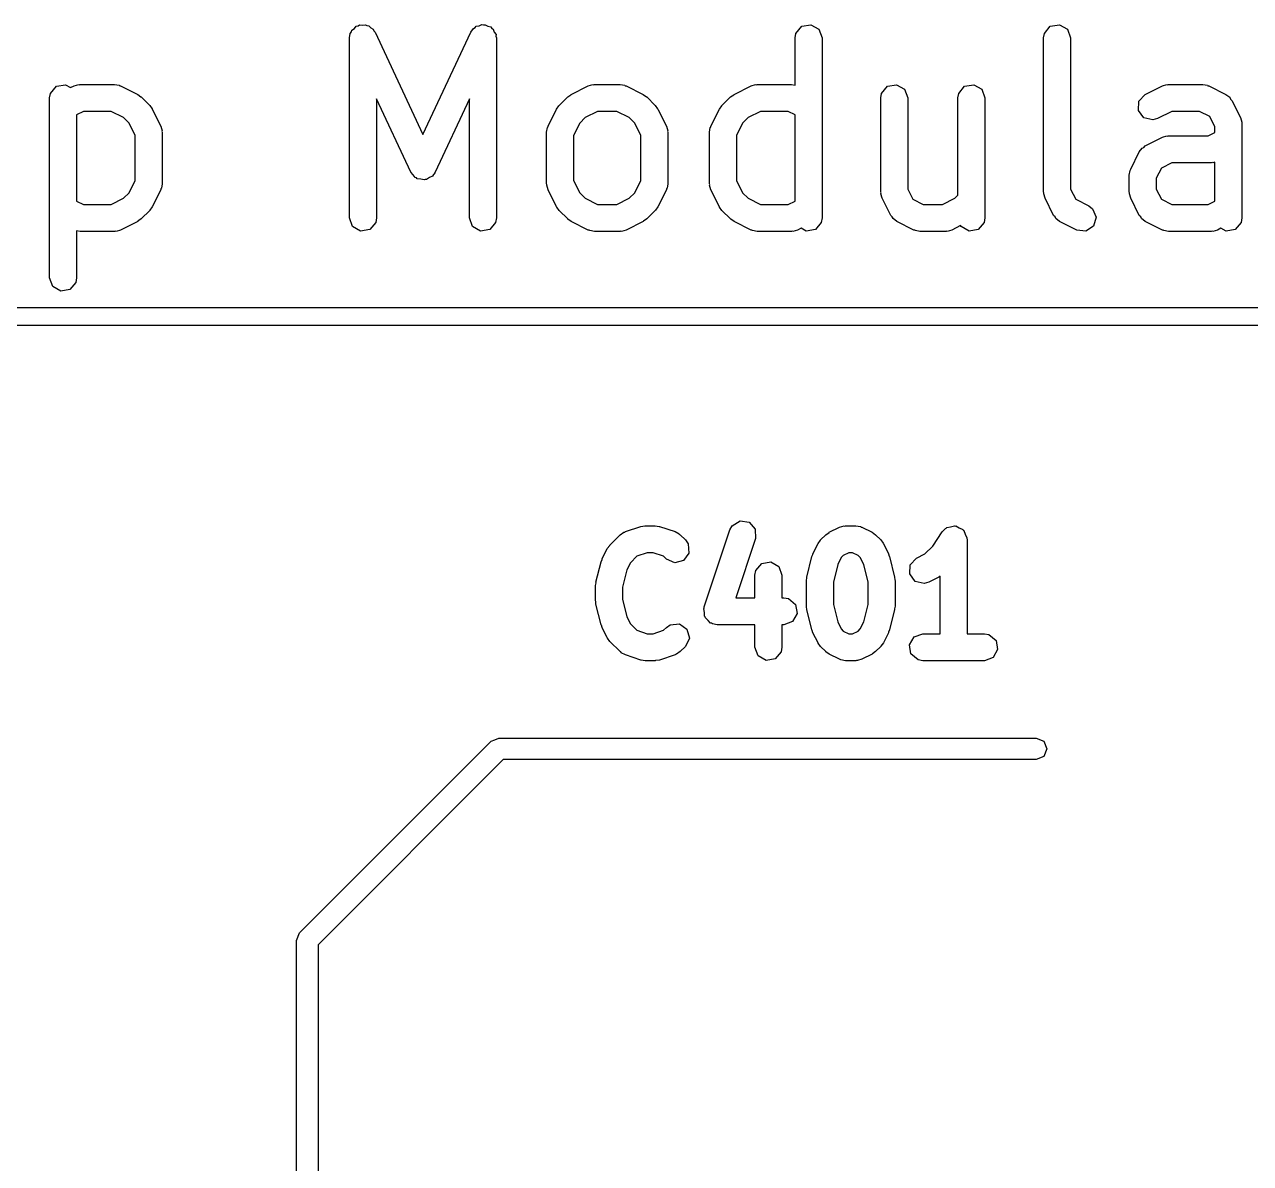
# Model space of a CAD drawing. Extents: x 59.1 to 150.6, y -119.5 to -80.2.
# Drawn here: x 68.1 to 74.91, y -86.71 to -80.38 of the extents above; entities that cross this region are included whole.
import ezdxf

# ---------------------------------------------------------------- set-up
doc = ezdxf.new("R2010")
doc.units = 0
doc.layers.add('BLACK', color=7, linetype='CONTINUOUS')

msp = doc.modelspace()

# ---------------------------------------------------------------- linework, layer by layer
at = {"layer": 'BLACK', "linetype": 'CONTINUOUS'}
for p, q in [((69.9317, -80.4), (69.9423, -80.3874)), ((69.9423, -80.3874), (69.9521, -80.3857)), ((69.9521, -80.3857), (69.9603, -80.3799)), ((69.9603, -80.3799), (69.9766, -80.3814)), ((69.9766, -80.3814), (69.9928, -80.3785)), ((69.9928, -80.3785), (70.0015, -80.3835)), ((70.0015, -80.3835), (70.0114, -80.3844)), ((70.0114, -80.3844), (70.023, -80.396)), ((70.6025, -80.3951), (70.6089, -80.3874)), ((70.6089, -80.3874), (70.6251, -80.3846)), ((70.6251, -80.3846), (70.6399, -80.3777)), ((70.6399, -80.3777), (70.6496, -80.3803)), ((70.6496, -80.3803), (70.6595, -80.3785)), ((70.6595, -80.3785), (70.6736, -80.3867)), ((70.6736, -80.3867), (70.6895, -80.391)), ((70.6895, -80.391), (70.6952, -80.3992)), ((72.3855, -80.4267), (72.4185, -80.3874)), ((72.4185, -80.3874), (72.469, -80.3785)), ((72.469, -80.3785), (72.5134, -80.4042)), ((73.7664, -80.4267), (73.7994, -80.3874)), ((73.7994, -80.3874), (73.8499, -80.3785)), ((73.8499, -80.3785), (73.8944, -80.4042)), ((69.9048, -80.4524), (69.9093, -80.4267)), ((69.9048, -81.4524), (69.9048, -80.4524)), ((69.9093, -80.4267), (69.9157, -80.4191)), ((69.9157, -80.4191), (69.9183, -80.4094)), ((69.9183, -80.4094), (69.9317, -80.4)), ((70.023, -80.396), (70.0372, -80.4042)), ((70.0372, -80.4042), (70.0406, -80.4136)), ((70.0406, -80.4136), (70.0477, -80.4207)), ((70.0477, -80.4207), (70.3131, -80.9893)), ((70.3131, -80.9893), (70.5785, -80.4207)), ((70.5785, -80.4207), (70.5934, -80.3993)), ((70.5934, -80.3993), (70.6025, -80.3951)), ((70.6952, -80.3992), (70.7039, -80.4042)), ((70.7039, -80.4042), (70.7095, -80.4196)), ((70.7095, -80.4196), (70.7189, -80.433)), ((70.7189, -80.433), (70.718, -80.443)), ((70.718, -80.443), (70.7214, -80.4524)), ((70.7214, -80.4524), (70.7214, -81.4524)), ((72.381, -80.4524), (72.3855, -80.4267)), ((72.381, -80.7143), (72.381, -80.4524)), ((72.5134, -80.4042), (72.531, -80.4524)), ((72.531, -80.4524), (72.531, -81.4524)), ((73.7619, -80.4524), (73.7664, -80.4267)), ((73.7619, -81.3095), (73.7619, -80.4524)), ((73.8944, -80.4042), (73.9119, -80.4524)), ((73.9119, -80.4524), (73.9119, -81.2918)), ((68.2426, -80.7601), (68.2756, -80.7208)), ((68.2756, -80.7208), (68.3261, -80.7119)), ((68.3261, -80.7119), (68.355, -80.7285)), ((68.355, -80.7285), (68.3748, -80.7186)), ((68.3748, -80.7186), (68.3998, -80.7112)), ((68.3998, -80.7112), (68.4041, -80.7122)), ((68.4041, -80.7122), (68.4083, -80.7107)), ((68.4083, -80.7107), (68.5988, -80.7107)), ((68.5988, -80.7107), (68.6245, -80.7152)), ((68.6245, -80.7152), (68.6279, -80.7181)), ((68.6279, -80.7181), (68.6324, -80.7186)), ((68.6324, -80.7186), (68.7276, -80.7663)), ((71.1367, -80.7663), (71.2319, -80.7186)), ((71.2319, -80.7186), (71.2569, -80.7112)), ((71.2569, -80.7112), (71.2613, -80.7122)), ((71.2613, -80.7122), (71.2655, -80.7107)), ((71.2655, -80.7107), (71.4083, -80.7107)), ((71.4083, -80.7107), (71.434, -80.7152)), ((71.434, -80.7152), (71.4374, -80.7181)), ((71.4374, -80.7181), (71.4419, -80.7186)), ((71.4419, -80.7186), (71.5371, -80.7663)), ((72.0415, -80.7663), (72.1367, -80.7186)), ((72.1367, -80.7186), (72.1617, -80.7112)), ((72.1617, -80.7112), (72.166, -80.7122)), ((72.166, -80.7122), (72.1702, -80.7107)), ((72.1702, -80.7107), (72.3607, -80.7107)), ((72.3607, -80.7107), (72.381, -80.7143)), ((72.8617, -80.7601), (72.8946, -80.7208)), ((72.8946, -80.7208), (72.9452, -80.7119)), ((72.9452, -80.7119), (72.9896, -80.7375)), ((73.2902, -80.7601), (73.3232, -80.7208)), ((73.3232, -80.7208), (73.3737, -80.7119)), ((73.3737, -80.7119), (73.4182, -80.7375)), ((74.3272, -80.7663), (74.4224, -80.7186)), ((74.4224, -80.7186), (74.4474, -80.7112)), ((74.4474, -80.7112), (74.4517, -80.7122)), ((74.4517, -80.7122), (74.456, -80.7107)), ((74.456, -80.7107), (74.6464, -80.7107)), ((74.6464, -80.7107), (74.6721, -80.7152)), ((74.6721, -80.7152), (74.6755, -80.7181)), ((74.6755, -80.7181), (74.68, -80.7186)), ((74.68, -80.7186), (74.7752, -80.7663)), ((68.2381, -80.7857), (68.2426, -80.7601)), ((68.2381, -81.7857), (68.2381, -80.7857)), ((68.7276, -80.7663), (68.7456, -80.7796)), ((68.7456, -80.7796), (68.7471, -80.7803)), ((68.7471, -80.7803), (68.7947, -80.8279)), ((70.2451, -81.1984), (70.0548, -80.7904)), ((70.0548, -80.7904), (70.0548, -81.4524)), ((70.5714, -80.7904), (70.3811, -81.1984)), ((70.5714, -81.4524), (70.5714, -80.7904)), ((71.0696, -80.8279), (71.1172, -80.7803)), ((71.1172, -80.7803), (71.1356, -80.7674)), ((71.1356, -80.7674), (71.1367, -80.7663)), ((71.5371, -80.7663), (71.5551, -80.7796)), ((71.5551, -80.7796), (71.5566, -80.7803)), ((71.5566, -80.7803), (71.6042, -80.8279)), ((71.9743, -80.8279), (72.022, -80.7803)), ((72.022, -80.7803), (72.0403, -80.7674)), ((72.0403, -80.7674), (72.0415, -80.7663)), ((72.8571, -80.7857), (72.8617, -80.7601)), ((72.8571, -81.3095), (72.8571, -80.7857)), ((72.9896, -80.7375), (73.0071, -80.7857)), ((73.0071, -80.7857), (73.0071, -81.2918)), ((73.2857, -80.7857), (73.2902, -80.7601)), ((73.2857, -81.3261), (73.2857, -80.7857)), ((73.4182, -80.7375), (73.4357, -80.7857)), ((73.4357, -80.7857), (73.4357, -81.4524)), ((74.2919, -80.8035), (74.3272, -80.7663)), ((74.7752, -80.7663), (74.7961, -80.7818)), ((74.7961, -80.7818), (74.8006, -80.7921)), ((74.8006, -80.7921), (74.8087, -80.7998)), ((74.8087, -80.7998), (74.8564, -80.895)), ((68.426, -80.8607), (68.3881, -80.8797)), ((68.5811, -80.8607), (68.426, -80.8607)), ((68.6496, -80.895), (68.5811, -80.8607)), ((68.7947, -80.8279), (68.8076, -80.8463)), ((68.8076, -80.8463), (68.8087, -80.8474)), ((68.8087, -80.8474), (68.8564, -80.9426)), ((71.0079, -80.9426), (71.0555, -80.8474)), ((71.0555, -80.8474), (71.0689, -80.8294)), ((71.0689, -80.8294), (71.0696, -80.8279)), ((71.2832, -80.8607), (71.2147, -80.895)), ((71.3906, -80.8607), (71.2832, -80.8607)), ((71.4591, -80.895), (71.3906, -80.8607)), ((71.6042, -80.8279), (71.6171, -80.8463)), ((71.6171, -80.8463), (71.6183, -80.8474)), ((71.6183, -80.8474), (71.6659, -80.9426)), ((71.9127, -80.9426), (71.9603, -80.8474)), ((71.9603, -80.8474), (71.9737, -80.8294)), ((71.9737, -80.8294), (71.9743, -80.8279)), ((72.1879, -80.8607), (72.1194, -80.895)), ((72.343, -80.8607), (72.1879, -80.8607)), ((72.381, -80.8797), (72.343, -80.8607)), ((74.2888, -80.8547), (74.2919, -80.8035)), ((74.3194, -80.8959), (74.2888, -80.8547)), ((74.4737, -80.8607), (74.3943, -80.9004)), ((74.6287, -80.8607), (74.4737, -80.8607)), ((74.6858, -80.8892), (74.6287, -80.8607)), ((68.3881, -80.8797), (68.3881, -81.3584)), ((68.68, -80.9254), (68.6496, -80.895)), ((68.7143, -80.9939), (68.68, -80.9254)), ((71.1843, -80.9254), (71.15, -80.9939)), ((71.2147, -80.895), (71.1843, -80.9254)), ((71.4896, -80.9254), (71.4591, -80.895)), ((71.5238, -80.9939), (71.4896, -80.9254)), ((72.089, -80.9254), (72.0548, -80.9939)), ((72.1194, -80.895), (72.089, -80.9254)), ((72.381, -81.3584), (72.381, -80.8797)), ((74.3693, -80.9078), (74.3194, -80.8959)), ((74.3943, -80.9004), (74.3693, -80.9078)), ((74.7143, -80.9463), (74.6858, -80.8892)), ((74.8564, -80.895), (74.8638, -80.92)), ((74.8638, -80.92), (74.8628, -80.9244)), ((74.8628, -80.9244), (74.8643, -80.9286)), ((74.8643, -80.9286), (74.8643, -81.4524)), ((68.7143, -81.2442), (68.7143, -80.9939)), ((68.8564, -80.9426), (68.8638, -80.9676)), ((68.8638, -80.9676), (68.8628, -80.972)), ((68.8628, -80.972), (68.8643, -80.9762)), ((68.8643, -80.9762), (68.8643, -81.2619)), ((71, -80.9762), (71.0045, -80.9505)), ((71, -81.2619), (71, -80.9762)), ((71.0045, -80.9505), (71.0074, -80.9471)), ((71.0074, -80.9471), (71.0079, -80.9426)), ((71.15, -80.9939), (71.15, -81.2442)), ((71.5238, -81.2442), (71.5238, -80.9939)), ((71.6659, -80.9426), (71.6733, -80.9676)), ((71.6733, -80.9676), (71.6723, -80.972)), ((71.6723, -80.972), (71.6738, -80.9762)), ((71.6738, -80.9762), (71.6738, -81.2619)), ((71.9048, -80.9762), (71.9093, -80.9505)), ((71.9048, -81.2619), (71.9048, -80.9762)), ((71.9093, -80.9505), (71.9122, -80.9471)), ((71.9122, -80.9471), (71.9127, -80.9426)), ((72.0548, -80.9939), (72.0548, -81.2442)), ((74.3272, -81.052), (74.4224, -81.0043)), ((74.4224, -81.0043), (74.4474, -80.9969)), ((74.4474, -80.9969), (74.4517, -80.998)), ((74.4517, -80.998), (74.456, -80.9964)), ((74.456, -80.9964), (74.6763, -80.9964)), ((74.6763, -80.9964), (74.7143, -80.9775)), ((74.7143, -80.9775), (74.7143, -80.9463)), ((74.2936, -81.0855), (74.3091, -81.0646)), ((74.3091, -81.0646), (74.3195, -81.0601)), ((74.3195, -81.0601), (74.3272, -81.052)), ((74.246, -81.1807), (74.2936, -81.0855)), ((70.2589, -81.2121), (70.2451, -81.1984)), ((70.3754, -81.2065), (70.3745, -81.2097)), ((70.3811, -81.1984), (70.3754, -81.2065)), ((74.2381, -81.2143), (74.2426, -81.1886)), ((74.2426, -81.1886), (74.2455, -81.1852)), ((74.2455, -81.1852), (74.246, -81.1807)), ((74.4166, -81.1749), (74.3881, -81.232)), ((74.4737, -81.1464), (74.4166, -81.1749)), ((74.694, -81.1464), (74.4737, -81.1464)), ((74.6983, -81.1449), (74.694, -81.1464)), ((74.7026, -81.1459), (74.6983, -81.1449)), ((74.7143, -81.1425), (74.7026, -81.1459)), ((74.7143, -81.3584), (74.7143, -81.1425)), ((68.68, -81.3127), (68.7143, -81.2442)), ((68.8643, -81.2619), (68.8598, -81.2876)), ((70.2701, -81.2281), (70.2589, -81.2121)), ((70.2766, -81.2298), (70.2701, -81.2281)), ((70.2814, -81.2346), (70.2766, -81.2298)), ((70.3008, -81.2363), (70.2814, -81.2346)), ((70.3196, -81.2414), (70.3008, -81.2363)), ((70.3258, -81.2385), (70.3196, -81.2414)), ((70.3325, -81.2391), (70.3258, -81.2385)), ((70.3485, -81.2279), (70.3325, -81.2391)), ((70.3661, -81.2197), (70.3485, -81.2279)), ((70.3718, -81.2116), (70.3661, -81.2197)), ((70.3745, -81.2097), (70.3718, -81.2116)), ((71.0015, -81.2661), (71, -81.2619)), ((71.0005, -81.2705), (71.0015, -81.2661)), ((71.0079, -81.2954), (71.0005, -81.2705)), ((71.15, -81.2442), (71.1843, -81.3127)), ((71.4896, -81.3127), (71.5238, -81.2442)), ((71.6738, -81.2619), (71.6693, -81.2876)), ((71.9063, -81.2661), (71.9048, -81.2619)), ((71.9053, -81.2705), (71.9063, -81.2661)), ((71.9127, -81.2954), (71.9053, -81.2705)), ((72.0548, -81.2442), (72.089, -81.3127)), ((74.2381, -81.3095), (74.2381, -81.2143)), ((74.3881, -81.232), (74.3881, -81.2918)), ((68.5811, -81.3774), (68.6496, -81.3431)), ((68.6496, -81.3431), (68.68, -81.3127)), ((68.8564, -81.2954), (68.8087, -81.3907)), ((68.8569, -81.291), (68.8564, -81.2954)), ((68.8598, -81.2876), (68.8569, -81.291)), ((71.0555, -81.3907), (71.0079, -81.2954)), ((71.1843, -81.3127), (71.2147, -81.3431)), ((71.2147, -81.3431), (71.2832, -81.3774)), ((71.3906, -81.3774), (71.4591, -81.3431)), ((71.4591, -81.3431), (71.4896, -81.3127)), ((71.6659, -81.2954), (71.6183, -81.3907)), ((71.6664, -81.291), (71.6659, -81.2954)), ((71.6693, -81.2876), (71.6664, -81.291)), ((71.9603, -81.3907), (71.9127, -81.2954)), ((72.089, -81.3127), (72.1194, -81.3431)), ((72.1194, -81.3431), (72.1879, -81.3774)), ((72.8587, -81.3137), (72.8571, -81.3095)), ((72.8576, -81.3181), (72.8587, -81.3137)), ((72.8651, -81.3431), (72.8576, -81.3181)), ((72.9127, -81.4383), (72.8651, -81.3431)), ((73.0071, -81.2918), (73.0357, -81.3489)), ((73.2002, -81.3774), (73.2687, -81.3431)), ((73.2687, -81.3431), (73.2857, -81.3261)), ((73.7634, -81.3137), (73.7619, -81.3095)), ((73.7624, -81.3181), (73.7634, -81.3137)), ((73.7698, -81.3431), (73.7624, -81.3181)), ((73.8174, -81.4383), (73.7698, -81.3431)), ((73.9119, -81.2918), (73.9404, -81.3489)), ((74.2396, -81.3137), (74.2381, -81.3095)), ((74.2386, -81.3181), (74.2396, -81.3137)), ((74.246, -81.3431), (74.2386, -81.3181)), ((74.2936, -81.4383), (74.246, -81.3431)), ((74.3881, -81.2918), (74.4166, -81.3489)), ((68.3881, -81.3584), (68.426, -81.3774)), ((68.426, -81.3774), (68.5811, -81.3774)), ((68.7947, -81.4102), (68.7471, -81.4578)), ((68.7954, -81.4087), (68.7947, -81.4102)), ((68.8087, -81.3907), (68.7954, -81.4087)), ((71.0567, -81.3918), (71.0555, -81.3907)), ((71.0696, -81.4102), (71.0567, -81.3918)), ((71.1172, -81.4578), (71.0696, -81.4102)), ((71.2832, -81.3774), (71.3906, -81.3774)), ((71.6042, -81.4102), (71.5566, -81.4578)), ((71.6049, -81.4087), (71.6042, -81.4102)), ((71.6183, -81.3907), (71.6049, -81.4087)), ((71.9615, -81.3918), (71.9603, -81.3907)), ((71.9743, -81.4102), (71.9615, -81.3918)), ((72.022, -81.4578), (71.9743, -81.4102)), ((72.1879, -81.3774), (72.343, -81.3774)), ((72.343, -81.3774), (72.381, -81.3584)), ((73.0357, -81.3489), (73.0927, -81.3774)), ((73.0927, -81.3774), (73.2002, -81.3774)), ((73.9404, -81.3489), (74.0133, -81.3853)), ((74.0133, -81.3853), (74.0342, -81.4008)), ((74.0342, -81.4008), (74.0546, -81.4479)), ((74.4166, -81.3489), (74.4737, -81.3774)), ((74.4737, -81.3774), (74.6763, -81.3774)), ((74.6763, -81.3774), (74.7143, -81.3584)), ((68.7276, -81.4718), (68.6324, -81.5195)), ((68.7287, -81.4707), (68.7276, -81.4718)), ((68.7471, -81.4578), (68.7287, -81.4707)), ((69.9223, -81.5006), (69.9048, -81.4524)), ((70.0502, -81.478), (70.0173, -81.5173)), ((70.0548, -81.4524), (70.0502, -81.478)), ((70.589, -81.5006), (70.5714, -81.4524)), ((70.7169, -81.478), (70.6839, -81.5173)), ((70.7214, -81.4524), (70.7169, -81.478)), ((71.1187, -81.4585), (71.1172, -81.4578)), ((71.1367, -81.4718), (71.1187, -81.4585)), ((71.2319, -81.5195), (71.1367, -81.4718)), ((71.5371, -81.4718), (71.4419, -81.5195)), ((71.5382, -81.4707), (71.5371, -81.4718)), ((71.5566, -81.4578), (71.5382, -81.4707)), ((72.0234, -81.4585), (72.022, -81.4578)), ((72.0415, -81.4718), (72.0234, -81.4585)), ((72.1367, -81.5195), (72.0415, -81.4718)), ((72.5264, -81.478), (72.4935, -81.5173)), ((72.531, -81.4524), (72.5264, -81.478)), ((72.9208, -81.446), (72.9127, -81.4383)), ((72.9253, -81.4563), (72.9208, -81.446)), ((72.9462, -81.4718), (72.9253, -81.4563)), ((73.0415, -81.5195), (72.9462, -81.4718)), ((73.4312, -81.478), (73.3982, -81.5173)), ((73.4357, -81.4524), (73.4312, -81.478)), ((73.8256, -81.446), (73.8174, -81.4383)), ((73.8301, -81.4563), (73.8256, -81.446)), ((73.851, -81.4718), (73.8301, -81.4563)), ((73.9462, -81.5195), (73.851, -81.4718)), ((74.0546, -81.4479), (74.04, -81.4971)), ((74.3018, -81.446), (74.2936, -81.4383)), ((74.3063, -81.4563), (74.3018, -81.446)), ((74.3272, -81.4718), (74.3063, -81.4563)), ((74.4224, -81.5195), (74.3272, -81.4718)), ((74.8598, -81.478), (74.8268, -81.5173)), ((74.8643, -81.4524), (74.8598, -81.478)), ((68.4083, -81.5274), (68.3881, -81.5238)), ((68.3881, -81.5238), (68.3881, -81.7857)), ((68.5988, -81.5274), (68.4083, -81.5274)), ((68.603, -81.5258), (68.5988, -81.5274)), ((68.6074, -81.5269), (68.603, -81.5258)), ((68.6324, -81.5195), (68.6074, -81.5269)), ((69.9667, -81.5262), (69.9223, -81.5006)), ((70.0173, -81.5173), (69.9667, -81.5262)), ((70.6334, -81.5262), (70.589, -81.5006)), ((70.6839, -81.5173), (70.6334, -81.5262)), ((71.2364, -81.52), (71.2319, -81.5195)), ((71.2398, -81.5229), (71.2364, -81.52)), ((71.2655, -81.5274), (71.2398, -81.5229)), ((71.4083, -81.5274), (71.2655, -81.5274)), ((71.4125, -81.5258), (71.4083, -81.5274)), ((71.4169, -81.5269), (71.4125, -81.5258)), ((71.4419, -81.5195), (71.4169, -81.5269)), ((72.1412, -81.52), (72.1367, -81.5195)), ((72.1446, -81.5229), (72.1412, -81.52)), ((72.1702, -81.5274), (72.1446, -81.5229)), ((72.3607, -81.5274), (72.1702, -81.5274)), ((72.3649, -81.5258), (72.3607, -81.5274)), ((72.3693, -81.5269), (72.3649, -81.5258)), ((72.3943, -81.5195), (72.3693, -81.5269)), ((72.414, -81.5096), (72.3943, -81.5195)), ((72.4429, -81.5262), (72.414, -81.5096)), ((72.4935, -81.5173), (72.4429, -81.5262)), ((73.0459, -81.52), (73.0415, -81.5195)), ((73.0493, -81.5229), (73.0459, -81.52)), ((73.075, -81.5274), (73.0493, -81.5229)), ((73.2179, -81.5274), (73.075, -81.5274)), ((73.2221, -81.5258), (73.2179, -81.5274)), ((73.2264, -81.5269), (73.2221, -81.5258)), ((73.2514, -81.5195), (73.2264, -81.5269)), ((73.3011, -81.4946), (73.2514, -81.5195)), ((73.3033, -81.5006), (73.3011, -81.4946)), ((73.3477, -81.5262), (73.3033, -81.5006)), ((73.3982, -81.5173), (73.3477, -81.5262)), ((73.9972, -81.5253), (73.9462, -81.5195)), ((74.04, -81.4971), (73.9972, -81.5253)), ((74.4269, -81.52), (74.4224, -81.5195)), ((74.4303, -81.5229), (74.4269, -81.52)), ((74.456, -81.5274), (74.4303, -81.5229)), ((74.694, -81.5274), (74.456, -81.5274)), ((74.6983, -81.5258), (74.694, -81.5274)), ((74.7026, -81.5269), (74.6983, -81.5258)), ((74.7276, -81.5195), (74.7026, -81.5269)), ((74.7474, -81.5096), (74.7276, -81.5195)), ((74.7763, -81.5262), (74.7474, -81.5096)), ((74.8268, -81.5173), (74.7763, -81.5262)), ((68.2556, -81.8339), (68.2381, -81.7857)), ((68.3836, -81.8114), (68.3506, -81.8507)), ((68.3881, -81.7857), (68.3836, -81.8114)), ((68.3001, -81.8596), (68.2556, -81.8339)), ((68.3506, -81.8507), (68.3001, -81.8596)), ((60, -81.95), (149, -81.95)), ((149, -82.05), (60, -82.05)), ((71.4377, -83.1948), (71.5234, -83.1663)), ((71.5234, -83.1663), (71.5456, -83.163)), ((71.5456, -83.163), (71.5471, -83.1624)), ((71.5471, -83.1624), (71.6043, -83.1624)), ((71.6043, -83.1624), (71.6264, -83.1663)), ((71.6264, -83.1663), (71.628, -83.1663)), ((71.628, -83.1663), (71.7137, -83.1948)), ((72.0188, -83.1851), (72.0313, -83.1622)), ((72.0313, -83.1622), (72.075, -83.1354)), ((72.075, -83.1354), (72.1257, -83.1429)), ((72.1257, -83.1429), (72.1598, -83.1813)), ((72.1598, -83.1813), (72.1612, -83.2326)), ((72.5707, -83.1989), (72.6279, -83.1703)), ((72.6279, -83.1703), (72.6529, -83.1629)), ((72.6529, -83.1629), (72.6572, -83.164)), ((72.6572, -83.164), (72.6614, -83.1624)), ((72.6614, -83.1624), (72.7186, -83.1624)), ((72.7186, -83.1624), (72.7442, -83.167)), ((72.7442, -83.167), (72.7477, -83.1698)), ((72.7477, -83.1698), (72.7521, -83.1703)), ((72.7521, -83.1703), (72.8093, -83.1989)), ((73.199, -83.1958), (73.217, -83.177)), ((73.217, -83.177), (73.2212, -83.1758)), ((73.2212, -83.1758), (73.2239, -83.1725)), ((73.2239, -83.1725), (73.2454, -83.1687)), ((73.2454, -83.1687), (73.2663, -83.1626)), ((73.2663, -83.1626), (73.2702, -83.1643)), ((73.2702, -83.1643), (73.2745, -83.1636)), ((73.2745, -83.1636), (73.2933, -83.1744)), ((73.2933, -83.1744), (73.3132, -83.1832)), ((73.3132, -83.1832), (73.3151, -83.1871)), ((71.3513, -83.2701), (71.4084, -83.213)), ((71.4084, -83.213), (71.4297, -83.198)), ((71.4297, -83.198), (71.4342, -83.1976)), ((71.4342, -83.1976), (71.4377, -83.1948)), ((71.7137, -83.1948), (71.7366, -83.2073)), ((71.7366, -83.2073), (71.739, -83.2111)), ((71.739, -83.2111), (71.743, -83.213)), ((71.743, -83.213), (71.7716, -83.2415)), ((71.7716, -83.2415), (71.7865, -83.2629)), ((71.876, -83.6137), (72.0188, -83.1851)), ((72.1612, -83.2326), (72.0512, -83.5624)), ((72.5086, -83.261), (72.522, -83.243)), ((72.522, -83.243), (72.5227, -83.2415)), ((72.5227, -83.2415), (72.5513, -83.213)), ((72.5513, -83.213), (72.5696, -83.2001)), ((72.5696, -83.2001), (72.5707, -83.1989)), ((72.8093, -83.1989), (72.8273, -83.2123)), ((72.8273, -83.2123), (72.8287, -83.213)), ((72.8287, -83.213), (72.8573, -83.2415)), ((72.8573, -83.2415), (72.8702, -83.2599)), ((73.146, -83.2754), (73.199, -83.1958)), ((73.3151, -83.1871), (73.3189, -83.1892)), ((73.3189, -83.1892), (73.3263, -83.2097)), ((73.3263, -83.2097), (73.336, -83.2292)), ((73.336, -83.2292), (73.335, -83.2334)), ((73.335, -83.2334), (73.3364, -83.2374)), ((73.3364, -83.2374), (73.3364, -83.7624)), ((71.3086, -83.3467), (71.3372, -83.2896)), ((71.3372, -83.2896), (71.3506, -83.2716)), ((71.3506, -83.2716), (71.3513, -83.2701)), ((71.5593, -83.3124), (71.5019, -83.3316)), ((71.5921, -83.3124), (71.5593, -83.3124)), ((71.6495, -83.3316), (71.5921, -83.3124)), ((71.791, -83.314), (71.7616, -83.356)), ((71.7865, -83.2629), (71.791, -83.314)), ((72.4797, -83.3217), (72.4801, -83.3182)), ((72.4801, -83.3182), (72.5086, -83.261)), ((72.6791, -83.3124), (72.6487, -83.3276)), ((72.7009, -83.3124), (72.6791, -83.3124)), ((72.7313, -83.3276), (72.7009, -83.3124)), ((72.8702, -83.2599), (72.8714, -83.261)), ((72.8714, -83.261), (72.8999, -83.3182)), ((72.8999, -83.3182), (72.9036, -83.3306)), ((73.0565, -83.3418), (73.1027, -83.3186)), ((73.1027, -83.3186), (73.146, -83.2754)), ((71.2744, -83.4764), (71.303, -83.3621)), ((71.303, -83.3621), (71.3082, -83.3503)), ((71.3082, -83.3503), (71.3086, -83.3467)), ((71.4659, -83.3676), (71.4465, -83.4065)), ((71.5019, -83.3316), (71.4659, -83.3676)), ((71.6655, -83.3476), (71.6495, -83.3316)), ((71.712, -83.3693), (71.6655, -83.3476)), ((71.7616, -83.356), (71.712, -83.3693)), ((72.1624, -83.4118), (72.1954, -83.3725)), ((72.1954, -83.3725), (72.2459, -83.3636)), ((72.2459, -83.3636), (72.2903, -83.3892)), ((72.2903, -83.3892), (72.3079, -83.4374)), ((72.4458, -83.4478), (72.4744, -83.3335)), ((72.4744, -83.3335), (72.4797, -83.3217)), ((72.6179, -83.3779), (72.5936, -83.4752)), ((72.6374, -83.339), (72.6179, -83.3779)), ((72.6487, -83.3276), (72.6374, -83.339)), ((72.7426, -83.339), (72.7313, -83.3276)), ((72.7621, -83.3779), (72.7426, -83.339)), ((72.7864, -83.4752), (72.7621, -83.3779)), ((72.9036, -83.3306), (72.9056, -83.3335)), ((72.9056, -83.3335), (72.9342, -83.4478)), ((73.0181, -83.4302), (73.0212, -83.379)), ((73.0212, -83.379), (73.0565, -83.3418)), ((71.4465, -83.4065), (71.4221, -83.5038)), ((72.1579, -83.4374), (72.1624, -83.4118)), ((72.1579, -83.5624), (72.1579, -83.4374)), ((72.3079, -83.4374), (72.3079, -83.5624)), ((72.4436, -83.466), (72.4462, -83.4513)), ((72.4462, -83.4513), (72.4458, -83.4478)), ((72.9342, -83.4478), (72.9352, -83.4627)), ((73.0487, -83.4714), (73.0181, -83.4302)), ((73.1807, -83.4474), (73.1235, -83.4759)), ((73.1818, -83.4462), (73.1807, -83.4474)), ((73.1864, -83.4429), (73.1818, -83.4462)), ((73.1864, -83.7624), (73.1864, -83.4429)), ((71.2721, -83.4946), (71.2747, -83.4798)), ((71.2721, -83.5803), (71.2721, -83.4946)), ((71.2747, -83.4798), (71.2744, -83.4764)), ((71.4221, -83.5038), (71.4221, -83.5711)), ((72.4436, -83.6089), (72.4436, -83.466)), ((72.5936, -83.4752), (72.5936, -83.5996)), ((72.7864, -83.5996), (72.7864, -83.4752)), ((72.9352, -83.4627), (72.9364, -83.466)), ((72.9364, -83.466), (72.9364, -83.6089)), ((73.0986, -83.4834), (73.0487, -83.4714)), ((73.1235, -83.4759), (73.0986, -83.4834)), ((71.2733, -83.5835), (71.2721, -83.5803)), ((71.2744, -83.5985), (71.2733, -83.5835)), ((71.4221, -83.5711), (71.4465, -83.6684)), ((72.0512, -83.5624), (72.1579, -83.5624)), ((72.3079, -83.5624), (72.3186, -83.5624)), ((72.3186, -83.5624), (72.3442, -83.567)), ((72.3442, -83.567), (72.3835, -83.5999)), ((71.303, -83.7128), (71.2744, -83.5985)), ((71.8733, -83.6244), (71.8761, -83.6194)), ((71.8768, -83.6446), (71.8733, -83.6244)), ((71.8761, -83.6194), (71.876, -83.6137)), ((71.8774, -83.665), (71.8768, -83.6446)), ((72.3924, -83.6505), (72.3668, -83.6949)), ((72.3835, -83.5999), (72.3924, -83.6505)), ((72.4448, -83.6121), (72.4436, -83.6089)), ((72.4458, -83.627), (72.4448, -83.6121)), ((72.4744, -83.7413), (72.4458, -83.627)), ((72.5936, -83.5996), (72.6179, -83.697)), ((72.7621, -83.697), (72.7864, -83.5996)), ((72.9342, -83.627), (72.9056, -83.7413)), ((72.9364, -83.6089), (72.9338, -83.6236)), ((72.9338, -83.6236), (72.9342, -83.627)), ((71.3049, -83.7157), (71.303, -83.7128)), ((71.3086, -83.7281), (71.3049, -83.7157)), ((71.3372, -83.7853), (71.3086, -83.7281)), ((71.4465, -83.6684), (71.4659, -83.7073)), ((71.4659, -83.7073), (71.5019, -83.7433)), ((71.6495, -83.7433), (71.6655, -83.7273)), ((71.6655, -83.7273), (71.6869, -83.7123)), ((71.6869, -83.7123), (71.738, -83.7078)), ((71.738, -83.7078), (71.78, -83.7373)), ((71.8812, -83.6693), (71.8774, -83.665)), ((71.8822, -83.6749), (71.8812, -83.6693)), ((71.8979, -83.6881), (71.8822, -83.6749)), ((71.9114, -83.7034), (71.8979, -83.6881)), ((71.9171, -83.7042), (71.9114, -83.7034)), ((71.9215, -83.7079), (71.9171, -83.7042)), ((71.9471, -83.7124), (71.9215, -83.7079)), ((72.1579, -83.7124), (71.9471, -83.7124)), ((72.1579, -83.8374), (72.1579, -83.7124)), ((72.3186, -83.7124), (72.3079, -83.7124)), ((72.3079, -83.7124), (72.3079, -83.8374)), ((72.3668, -83.6949), (72.3186, -83.7124)), ((72.6179, -83.697), (72.6374, -83.7359)), ((72.7426, -83.7359), (72.7621, -83.697)), ((71.3384, -83.7864), (71.3372, -83.7853)), ((71.3513, -83.8047), (71.3384, -83.7864)), ((71.5019, -83.7433), (71.5593, -83.7624)), ((71.5593, -83.7624), (71.5921, -83.7624)), ((71.5921, -83.7624), (71.6495, -83.7433)), ((71.7933, -83.7868), (71.7716, -83.8333)), ((71.78, -83.7373), (71.7933, -83.7868)), ((72.4764, -83.7443), (72.4744, -83.7413)), ((72.4801, -83.7567), (72.4764, -83.7443)), ((72.5086, -83.8138), (72.4801, -83.7567)), ((72.6374, -83.7359), (72.6487, -83.7472)), ((72.6487, -83.7472), (72.6791, -83.7624)), ((72.6791, -83.7624), (72.7009, -83.7624)), ((72.7009, -83.7624), (72.7313, -83.7472)), ((72.7313, -83.7472), (72.7426, -83.7359)), ((72.8999, -83.7567), (72.8714, -83.8138)), ((72.9003, -83.7532), (72.8999, -83.7567)), ((72.9056, -83.7413), (72.9003, -83.7532)), ((73.0161, -83.8244), (73.0418, -83.78)), ((73.0418, -83.78), (73.09, -83.7624)), ((73.09, -83.7624), (73.1864, -83.7624)), ((73.3364, -83.7624), (73.4329, -83.7624)), ((73.4329, -83.7624), (73.4585, -83.767)), ((73.4585, -83.767), (73.4978, -83.7999)), ((71.4084, -83.8619), (71.3513, -83.8047)), ((71.4125, -83.8638), (71.4084, -83.8619)), ((71.4148, -83.8676), (71.4125, -83.8638)), ((71.743, -83.8619), (71.7217, -83.8768)), ((71.7716, -83.8333), (71.743, -83.8619)), ((72.1754, -83.8856), (72.1579, -83.8374)), ((72.3033, -83.8631), (72.2704, -83.9024)), ((72.3079, -83.8374), (72.3033, -83.8631)), ((72.5098, -83.815), (72.5086, -83.8138)), ((72.5227, -83.8333), (72.5098, -83.815)), ((72.5513, -83.8619), (72.5227, -83.8333)), ((72.5527, -83.8626), (72.5513, -83.8619)), ((72.5707, -83.8759), (72.5527, -83.8626)), ((72.8287, -83.8619), (72.8104, -83.8748)), ((72.8573, -83.8333), (72.8287, -83.8619)), ((72.858, -83.8318), (72.8573, -83.8333)), ((72.8714, -83.8138), (72.858, -83.8318)), ((73.025, -83.8749), (73.0161, -83.8244)), ((73.5067, -83.8505), (73.4811, -83.8949)), ((73.4978, -83.7999), (73.5067, -83.8505)), ((71.4377, -83.88), (71.4148, -83.8676)), ((71.5234, -83.9086), (71.4377, -83.88)), ((71.5251, -83.9085), (71.5234, -83.9086)), ((71.5471, -83.9124), (71.5251, -83.9085)), ((71.6043, -83.9124), (71.5471, -83.9124)), ((71.6058, -83.9119), (71.6043, -83.9124)), ((71.628, -83.9086), (71.6058, -83.9119)), ((71.7137, -83.88), (71.628, -83.9086)), ((71.7172, -83.8772), (71.7137, -83.88)), ((71.7217, -83.8768), (71.7172, -83.8772)), ((72.2198, -83.9113), (72.1754, -83.8856)), ((72.2704, -83.9024), (72.2198, -83.9113)), ((72.6279, -83.9045), (72.5707, -83.8759)), ((72.6323, -83.905), (72.6279, -83.9045)), ((72.6358, -83.9079), (72.6323, -83.905)), ((72.6614, -83.9124), (72.6358, -83.9079)), ((72.7186, -83.9124), (72.6614, -83.9124)), ((72.7228, -83.9109), (72.7186, -83.9124)), ((72.7271, -83.9119), (72.7228, -83.9109)), ((72.7521, -83.9045), (72.7271, -83.9119)), ((72.8093, -83.8759), (72.7521, -83.9045)), ((72.8104, -83.8748), (72.8093, -83.8759)), ((73.0643, -83.9079), (73.025, -83.8749)), ((73.09, -83.9124), (73.0643, -83.9079)), ((73.4329, -83.9124), (73.09, -83.9124)), ((73.4811, -83.8949), (73.4329, -83.9124)), ((70.7122, -84.3512), (70.7344, -84.342)), ((70.7344, -84.342), (73.72, -84.342)), ((73.72, -84.342), (73.7624, -84.3596)), ((69.6276, -85.424), (70.692, -84.3596)), ((70.692, -84.3596), (70.7122, -84.3512)), ((73.7624, -84.3596), (73.78, -84.402)), ((73.78, -84.402), (73.7624, -84.4444)), ((70.7593, -84.462), (69.73, -85.4913)), ((73.72, -84.462), (70.7593, -84.462)), ((73.7624, -84.4444), (73.72, -84.462)), ((69.61, -85.4664), (69.6276, -85.424)), ((69.61, -94.922), (69.61, -85.4664)), ((69.73, -85.4913), (69.73, -94.862))]:
    msp.add_line(p, q, dxfattribs=at)

doc.saveas('drawing.dxf')
